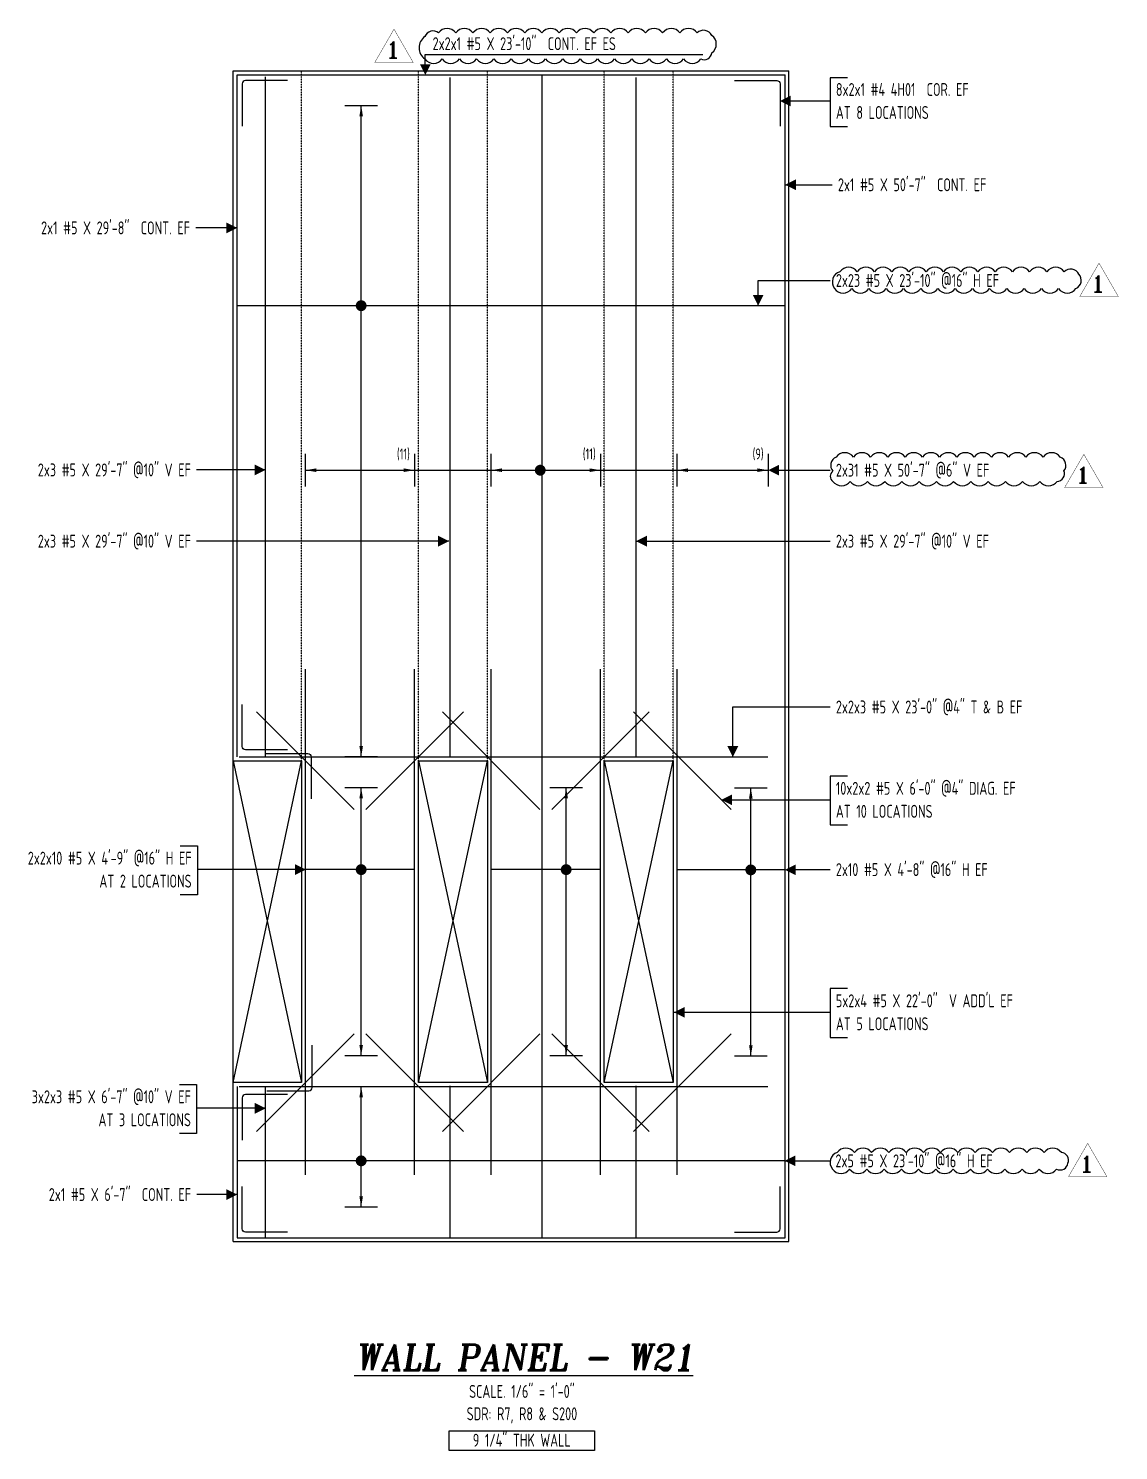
# Model space of a CAD drawing. Header units: inches. Extents: x -3675 to 25720, y -2273 to 5046.
# Drawn here: x 22140 to 22709, y -238 to 504 of the extents above; entities that cross this region are included whole.
import ezdxf
from ezdxf.enums import TextEntityAlignment as Align

# ---------------------------------------------------------------- set-up
doc = ezdxf.new("R2010")
doc.units = ezdxf.units.IN
doc.header["$LTSCALE"] = 0.025
doc.header["$MEASUREMENT"] = 0
doc.linetypes.add('HIDDEN', pattern=[6, 3, -3])
doc.layers.get('0').update_dxf_attribs({"linetype": 'CONTINUOUS'})
for name, color, linetype in [('0-25', 7, 'CONTINUOUS'), ('0-25TEXT', 7, 'CONTINUOUS'), ('0-35', 3, 'CONTINUOUS'), ('0-35TEXT', 3, 'CONTINUOUS'), ('0-50', 10, 'CONTINUOUS'), ('BAR-LBL', 2, 'CONTINUOUS'), ('hidden', 7, 'HIDDEN'), ('INTERMEDIATERANGELAY', 7, 'CONTINUOUS'), ('RANGELAY', 7, 'CONTINUOUS'), ('REBARS', 4, 'CONTINUOUS'), ('REV_1', 150, 'CONTINUOUS')]:
    doc.layers.add(name, color=color, linetype=linetype)
doc.styles.add('AR', font='ARCHQUIK.shx', dxfattribs={"width": 0.8})
doc.styles.add('ROMANT', font='romant')

# ---------------------------------------------------------------- blocks, each defined once
blk = doc.blocks.new('leadrblk')
blk.add_lwpolyline([(0, 0, 0, 1, 0), (1, 0, 1, 1, 0)], format="xyseb")
blk = doc.blocks.new('*U733', base_point=(22284.54, -94.04))
at = {"layer": 'REBARS', "color": 0}
blk.add_lwpolyline([(22284.85, -94.04), (22284.85, 169.96)], dxfattribs=at)
blk = doc.blocks.new('rendmark')
at = {"color": 4}
blk.add_line((0, -3), (0, 3), dxfattribs=at)
blk = doc.blocks.new('rarrow')
at = {"color": 7}
blk.add_solid([(2, -0.33), (2, 0.33), (0, 0)], dxfattribs=at)
blk = doc.blocks.new('*U759', base_point=(22284.83, 273.73))
at = {"layer": 'INTERMEDIATERANGELAY'}
for p, q in [((22341.83, 273.73), (22381.83, 273.73)), ((22438.83, 273.73), (22478.83, 273.73))]:
    blk.add_line(p, q, dxfattribs=at)
at = {"layer": 'RANGELAY'}
for p, q in [((22284.83, 273.73), (22341.83, 273.73)), ((22381.83, 273.73), (22438.83, 273.73)), ((22478.83, 273.73), (22526.45, 273.73))]:
    blk.add_line(p, q, dxfattribs=at)
at = {"layer": 'RANGELAY', "xscale": 2.834645669291339, "yscale": 2.834645669291339}
for name, p in [('rendmark', (22284.83, 273.73)), ('rendmark', (22381.83, 273.73)), ('rendmark', (22478.83, 273.73)), ('rarrow', (22284.83, 273.73)), ('rarrow', (22381.83, 273.73)), ('rarrow', (22478.83, 273.73))]:
    blk.add_blockref(name, p, dxfattribs=at)
at = {"layer": 'RANGELAY', "xscale": 2.834645669291339, "yscale": 2.834645669291339, "rotation": 179.999996929531}
for name, p in [('rendmark', (22341.83, 273.73)), ('rendmark', (22438.83, 273.73)), ('rendmark', (22526.45, 273.73)), ('rarrow', (22341.83, 273.73)), ('rarrow', (22438.83, 273.73)), ('rarrow', (22526.45, 273.73))]:
    blk.add_blockref(name, p, dxfattribs=at)
blk = doc.blocks.new('VPM814180')
at = {"const_width": 1}
blk.add_lwpolyline([(-0.5, 0, 1), (0.5, 0, 1)], format="xyb", close=True, dxfattribs=at)
blk = doc.blocks.new('*U760', base_point=(22408.72, -126.9))
at = {"layer": 'REBARS', "color": 0}
blk.add_lwpolyline([(22408.4, -126.9), (22408.4, 480.1)], dxfattribs=at)
blk = doc.blocks.new('*U832', base_point=(22360.69, 123.77))
at = {"layer": 'REBARS', "color": 0}
blk.add_lwpolyline([(22360.38, 123.77), (22360.38, 478.77)], dxfattribs=at)
blk = doc.blocks.new('*U830', base_point=(22457.74, 123.77))
at = {"layer": 'REBARS', "color": 0}
blk.add_lwpolyline([(22457.43, 123.77), (22457.43, 478.77)], dxfattribs=at)
blk = doc.blocks.new('*U831', base_point=(22264.37, 124.1))
at = {"layer": 'REBARS', "color": 0}
blk.add_lwpolyline([(22264.06, 124.1), (22264.06, 479.1)], dxfattribs=at)
blk = doc.blocks.new('*U598', base_point=(22251.58, 477.35))
at = {"layer": 'REBARS', "color": 0}
blk.add_lwpolyline([(22275.58, 477.1), (22253.58, 477.1, 0.414214), (22251.83, 475.35), (22251.83, 453.35)], format="xyb", dxfattribs=at)
blk = doc.blocks.new('*U743', base_point=(22478.54, -94.04))
at = {"layer": 'REBARS', "color": 0}
blk.add_lwpolyline([(22478.85, -94.04), (22478.85, 169.96)], dxfattribs=at)
blk = doc.blocks.new('*U744', base_point=(22439.11, -94.04))
at = {"layer": 'REBARS', "color": 0}
blk.add_lwpolyline([(22438.8, -94.04), (22438.8, 169.96)], dxfattribs=at)
blk = doc.blocks.new('*U752', base_point=(22381.54, -94.04))
at = {"layer": 'REBARS', "color": 0}
blk.add_lwpolyline([(22381.85, -94.04), (22381.85, 169.96)], dxfattribs=at)
blk = doc.blocks.new('*U753', base_point=(22342.11, -94.04))
at = {"layer": 'REBARS', "color": 0}
blk.add_lwpolyline([(22341.8, -94.04), (22341.8, 169.96)], dxfattribs=at)
blk = doc.blocks.new('*U314', base_point=(22532.14, -126.9))
at = {"layer": 'REBARS', "color": 0}
blk.add_lwpolyline([(22532.45, -126.9), (22532.45, 480.1)], dxfattribs=at)
blk = doc.blocks.new('*U599', base_point=(22530.08, 477.35))
at = {"layer": 'REBARS', "color": 0}
blk.add_lwpolyline([(22506.08, 477.1), (22528.08, 477.1, -0.414213), (22529.83, 475.35), (22529.83, 453.35)], format="xyb", dxfattribs=at)
blk = doc.blocks.new('*U738', base_point=(22249.2, 479.78))
at = {"layer": 'REBARS', "color": 0}
blk.add_lwpolyline([(22249.2, 480.1), (22535.2, 480.1)], dxfattribs=at)
blk = doc.blocks.new('*U600', base_point=(22251.58, -124.15))
at = {"layer": 'REBARS', "color": 0}
blk.add_lwpolyline([(22275.58, -123.9), (22253.58, -123.9, -0.414214), (22251.83, -122.15), (22251.83, -100.15)], format="xyb", dxfattribs=at)
blk = doc.blocks.new('*U601', base_point=(22530.08, -124.15))
at = {"layer": 'REBARS', "color": 0}
blk.add_lwpolyline([(22506.08, -123.9), (22528.08, -123.9, 0.414214), (22529.83, -122.15), (22529.83, -100.15)], format="xyb", dxfattribs=at)
blk = doc.blocks.new('*U739', base_point=(22249.2, -126.59))
at = {"layer": 'REBARS', "color": 0}
blk.add_lwpolyline([(22249.2, -126.91), (22535.2, -126.91)], dxfattribs=at)
blk = doc.blocks.new('*U745', base_point=(22250.2, 123.78))
at = {"layer": 'REBARS', "color": 0}
blk.add_lwpolyline([(22250.2, 124.1), (22526.2, 124.1)], dxfattribs=at)
blk = doc.blocks.new('*U734', base_point=(22310.02, 96.42))
at = {"layer": 'REBARS', "color": 0}
blk.add_lwpolyline([(22310.24, 96.64), (22259.33, 147.55)], dxfattribs=at)
blk = doc.blocks.new('*U754', base_point=(22316.64, 96.42))
at = {"layer": 'REBARS', "color": 0}
blk.add_lwpolyline([(22316.42, 96.64), (22367.33, 147.55)], dxfattribs=at)
blk = doc.blocks.new('*U755', base_point=(22407.02, 96.42))
at = {"layer": 'REBARS', "color": 0}
blk.add_lwpolyline([(22407.24, 96.64), (22356.33, 147.55)], dxfattribs=at)
blk = doc.blocks.new('*U746', base_point=(22413.64, 96.42))
at = {"layer": 'REBARS', "color": 0}
blk.add_lwpolyline([(22413.42, 96.64), (22464.33, 147.55)], dxfattribs=at)
blk = doc.blocks.new('*U747', base_point=(22506.77, 96.42))
at = {"layer": 'REBARS', "color": 0}
blk.add_lwpolyline([(22506.99, 96.64), (22456.08, 147.55)], dxfattribs=at)
blk = doc.blocks.new('*U321', base_point=(22313.94, 124.1))
at = {"layer": 'RANGELAY'}
blk.add_line((22313.94, 124.1), (22313.94, 464.1), dxfattribs=at)
at = {"layer": 'RANGELAY', "xscale": 2.834645669291339, "yscale": 2.834645669291339}
for name, p, rotation in [('rendmark', (22313.94, 464.1), 269.9999968959739), ('rarrow', (22313.94, 464.1), 269.9999968959739), ('rarrow', (22313.94, 124.1), 89.99999996644286), ('rendmark', (22313.94, 124.1), 89.99999996644286)]:
    blk.add_blockref(name, p, dxfattribs=dict(at, rotation=rotation))
blk = doc.blocks.new('VPM814391')
at = {"const_width": 1}
blk.add_lwpolyline([(-0.5, 0, 1), (0.5, 0, 1)], format="xyb", close=True, dxfattribs=at)
blk = doc.blocks.new('*U742', base_point=(22535.1, 359.28))
at = {"layer": 'REBARS', "color": 0}
blk.add_lwpolyline([(22535.1, 359.59), (22249.1, 359.59)], dxfattribs=at)
blk = doc.blocks.new('*U748', base_point=(22250.2, -47.59))
at = {"layer": 'REBARS', "color": 0}
blk.add_lwpolyline([(22250.2, -47.91), (22526.2, -47.9)], dxfattribs=at)
blk = doc.blocks.new('*U735', base_point=(22310.02, -20.23))
at = {"layer": 'REBARS', "color": 0}
blk.add_lwpolyline([(22310.24, -20.45), (22259.33, -71.36)], dxfattribs=at)
blk = doc.blocks.new('*U756', base_point=(22316.64, -20.23))
at = {"layer": 'REBARS', "color": 0}
blk.add_lwpolyline([(22316.42, -20.45), (22367.33, -71.36)], dxfattribs=at)
blk = doc.blocks.new('*U757', base_point=(22407.02, -20.23))
at = {"layer": 'REBARS', "color": 0}
blk.add_lwpolyline([(22407.24, -20.45), (22356.33, -71.36)], dxfattribs=at)
blk = doc.blocks.new('*U749', base_point=(22413.64, -20.23))
at = {"layer": 'REBARS', "color": 0}
blk.add_lwpolyline([(22413.42, -20.45), (22464.33, -71.36)], dxfattribs=at)
blk = doc.blocks.new('*U750', base_point=(22506.77, -20.23))
at = {"layer": 'REBARS', "color": 0}
blk.add_lwpolyline([(22506.99, -20.45), (22456.08, -71.36)], dxfattribs=at)
blk = doc.blocks.new('*U741', base_point=(22264.37, -126.82))
at = {"layer": 'REBARS', "color": 0}
blk.add_lwpolyline([(22264.06, -126.82), (22264.06, -47.82)], dxfattribs=at)
blk = doc.blocks.new('*U322', base_point=(22313.94, -110.9))
at = {"layer": 'RANGELAY'}
blk.add_line((22313.94, -110.9), (22313.94, -47.9), dxfattribs=at)
at = {"layer": 'RANGELAY', "xscale": 2.834645669291339, "yscale": 2.834645669291339}
for name, p, rotation in [('rendmark', (22313.94, -47.9), 269.9999968959753), ('rarrow', (22313.94, -47.9), 269.9999968959753), ('rendmark', (22313.94, -110.9), 89.99999996644432), ('rarrow', (22313.94, -110.9), 89.99999996644432)]:
    blk.add_blockref(name, p, dxfattribs=dict(at, rotation=rotation))
blk = doc.blocks.new('VPM8178F2')
at = {"const_width": 1}
blk.add_lwpolyline([(-0.5, 0, 1), (0.5, 0, 1)], format="xyb", close=True, dxfattribs=at)
blk = doc.blocks.new('*U740', base_point=(22535.1, -87.05))
at = {"layer": 'REBARS', "color": 0}
blk.add_lwpolyline([(22535.1, -86.74), (22249.1, -86.74)], dxfattribs=at)
blk = doc.blocks.new('*U319', base_point=(22313.94, -31.9))
at = {"layer": 'RANGELAY'}
blk.add_line((22313.94, -31.9), (22313.94, 108.1), dxfattribs=at)
at = {"layer": 'RANGELAY', "xscale": 2.834645669291339, "yscale": 2.834645669291339}
for name, p, rotation in [('rendmark', (22313.94, 108.1), 269.9999968959736), ('rarrow', (22313.94, 108.1), 269.9999968959736), ('rarrow', (22313.94, -31.9), 89.99999996644254), ('rendmark', (22313.94, -31.9), 89.99999996644254)]:
    blk.add_blockref(name, p, dxfattribs=dict(at, rotation=rotation))
blk = doc.blocks.new('VPM8181B0')
at = {"const_width": 1}
blk.add_lwpolyline([(-0.5, 0, 1), (0.5, 0, 1)], format="xyb", close=True, dxfattribs=at)
blk = doc.blocks.new('*U815', base_point=(22341.8, 64.95))
at = {"layer": 'REBARS', "color": 0}
blk.add_lwpolyline([(22341.8, 65.26), (22284.8, 65.26)], dxfattribs=at)
blk = doc.blocks.new('*U320', base_point=(22420.95, -31.9))
at = {"layer": 'RANGELAY'}
blk.add_line((22420.95, -31.9), (22420.95, 108.1), dxfattribs=at)
at = {"layer": 'RANGELAY', "xscale": 2.834645669291339, "yscale": 2.834645669291339}
for name, p, rotation in [('rendmark', (22420.95, 108.1), 269.9999968959736), ('rarrow', (22420.95, 108.1), 269.9999968959736), ('rarrow', (22420.95, -31.9), 89.99999996644254), ('rendmark', (22420.95, -31.9), 89.99999996644254)]:
    blk.add_blockref(name, p, dxfattribs=dict(at, rotation=rotation))
blk = doc.blocks.new('VPM855EF0')
at = {"const_width": 1}
blk.add_lwpolyline([(-0.5, 0, 1), (0.5, 0, 1)], format="xyb", close=True, dxfattribs=at)
blk = doc.blocks.new('*U816', base_point=(22438.8, 64.95))
at = {"layer": 'REBARS', "color": 0}
blk.add_lwpolyline([(22438.8, 65.26), (22381.8, 65.26)], dxfattribs=at)
blk = doc.blocks.new('*U758', base_point=(22360.69, -126.58))
at = {"layer": 'REBARS', "color": 0}
blk.add_lwpolyline([(22360.38, -126.58), (22360.38, -47.58)], dxfattribs=at)
blk = doc.blocks.new('*U751', base_point=(22457.74, -126.58))
at = {"layer": 'REBARS', "color": 0}
blk.add_lwpolyline([(22457.43, -126.58), (22457.43, -47.58)], dxfattribs=at)
blk = doc.blocks.new('*U315', base_point=(22249.51, 124.1))
at = {"layer": 'REBARS', "color": 0}
blk.add_lwpolyline([(22249.2, 124.1), (22249.2, 480.1)], dxfattribs=at)
blk = doc.blocks.new('*U316', base_point=(22248.89, -47.91))
at = {"layer": 'REBARS', "color": 0}
blk.add_lwpolyline([(22249.2, -47.91), (22249.2, -126.9)], dxfattribs=at)
blk = doc.blocks.new('*U602', base_point=(22251.58, 127.5))
at = {"layer": 'REBARS', "color": 0}
blk.add_lwpolyline([(22275.58, 127.75), (22253.58, 127.75, -0.414214), (22251.83, 129.5), (22251.83, 151.5)], format="xyb", dxfattribs=at)
blk = doc.blocks.new('*U736', base_point=(22288.08, 126.13))
at = {"layer": 'REBARS', "color": 0}
blk.add_lwpolyline([(22264.08, 125.88), (22286.08, 125.88, -0.414213), (22287.83, 124.13), (22287.83, 102.13)], format="xyb", dxfattribs=at)
blk = doc.blocks.new('*U603', base_point=(22251.58, -51.88))
at = {"layer": 'REBARS', "color": 0}
blk.add_lwpolyline([(22275.58, -52.13), (22253.58, -52.13, 0.414214), (22251.83, -53.88), (22251.83, -75.88)], format="xyb", dxfattribs=at)
blk = doc.blocks.new('*U737', base_point=(22288.65, -50.44))
at = {"layer": 'REBARS', "color": 0}
blk.add_lwpolyline([(22264.65, -50.19), (22286.65, -50.19, 0.414214), (22288.4, -48.44), (22288.4, -26.44)], format="xyb", dxfattribs=at)
blk = doc.blocks.new('Rev_Tri (48)')
at = {"const_width": 0.128}
blk.add_lwpolyline([(6.69, 11.58), (13.37, 0), (0, 0)], close=True, dxfattribs=at)
at = {"color": 1, "style": 'ROMANT'}
blk.add_attdef('R', (3.93, 1.52, -0.03), '', height=5.75, dxfattribs=at)
blk = doc.blocks.new('*U817', base_point=(22420.95, -31.9))
at = {"layer": 'RANGELAY'}
blk.add_line((22420.95, -31.9), (22420.95, 108.1), dxfattribs=at)
at = {"layer": 'RANGELAY', "xscale": 2.834645669291339, "yscale": 2.834645669291339, "zscale": 2.834645669291339}
for name, p, rotation in [('rendmark', (22420.95, 108.1), 269.9999968959736), ('rarrow', (22420.95, 108.1), 269.9999968959736), ('rarrow', (22420.95, -31.9), 89.99999996644254), ('rendmark', (22420.95, -31.9), 89.99999996644254)]:
    blk.add_blockref(name, p, dxfattribs=dict(at, rotation=rotation))
blk = doc.blocks.new('VPM9165C0')
at = {"const_width": 1}
blk.add_lwpolyline([(-0.5, 0, 1), (0.5, 0, 1)], format="xyb", close=True, dxfattribs=at)
blk = doc.blocks.new('*U821', base_point=(22535.17, 64.81))
at = {"layer": 'REBARS', "color": 0}
blk.add_lwpolyline([(22535.17, 65.13), (22479.17, 65.13)], dxfattribs=at)

msp = doc.modelspace()

# ---------------------------------------------------------------- linework, layer by layer
at = {"layer": '0-25TEXT'}
for points in [[(22347.38799, 482.09507), (22347.38799, 490.7725), (22492.24686, 490.7725)], [(22567.71822, 478.53), (22558.71916, 478.53), (22558.71916, 453.03268), (22567.71822, 453.03268)], [(22567.71822, 478.53), (22558.71916, 478.53), (22558.71916, 453.03268), (22567.71822, 453.03268)], [(22532.57635, 466.42059), (22558.71916, 466.42059)], [(22535.20175, 422.70259), (22559.78511, 422.70259)], [(22249.20156, 400.19638), (22227.58124, 400.19638)], [(22521.15189, 359.5925), (22521.15189, 372.74362), (22558.71916, 372.74362)], [(22264.05629, 273.8686), (22228.06448, 273.8686)], [(22529.2017, 273.73075), (22558.71916, 273.73075)], [(22359.75104, 236.68445), (22228.06448, 236.68445)], [(22457.42865, 236.68445), (22558.71916, 236.68445)], [(22507.93857, 124.09507), (22507.93857, 150.14495), (22558.71916, 150.14495)], [(22567.71822, 114.06346), (22558.71916, 114.06346), (22558.71916, 88.56613), (22567.71822, 88.56613)], [(22501.93755, 101.68976), (22558.71916, 101.68976)], [(22219.43619, 77.63797), (22228.43524, 77.63797), (22228.43524, 52.14065), (22219.43619, 52.14065)], [(22285.07261, 65.26427), (22228.43524, 65.26427)], [(22535.91635, 65.26429), (22558.71916, 65.26429)], [(22567.71822, 3.18227), (22558.71916, 3.18227), (22558.71916, -22.31506), (22567.71822, -22.31506)], [(22477.22977, -9.19143), (22558.71916, -9.19143)], [(22219.06542, -46.93091), (22228.06448, -46.93091), (22228.06448, -72.42823), (22219.06542, -72.42823)], [(22264.05653, -59.30461), (22228.06448, -59.30461)], [(22534.99583, -86.73577), (22558.50975, -86.73577)], [(22249.20176, -104.31786), (22228.16167, -104.31786)]]:
    msp.add_lwpolyline(points, dxfattribs=at)
at = {"layer": '0-35'}
for p, q in [((22247.2017, -128.90493), (22247.2017, 482.09507)), ((22247.2017, 482.09507), (22537.2017, 482.09507)), ((22537.2017, -128.90493), (22537.2017, 482.09507)), ((22247.2017, 122.09507), (22282.8267, 122.09507)), ((22247.2017, -45.90493), (22247.2017, 122.09507)), ((22282.8267, 122.09507), (22282.8267, -45.90493)), ((22282.8267, -45.90493), (22247.2017, -45.90493)), ((22247.2017, -128.90493), (22537.2017, -128.90493))]:
    msp.add_line(p, q, dxfattribs=at)
for points in [[(22343.8267, 122.09507), (22379.8267, 122.09507), (22379.8267, -45.90493), (22343.8267, -45.90493)], [(22440.8267, 122.09507), (22476.8267, 122.09507), (22476.8267, -45.90493), (22440.8267, -45.90493)]]:
    msp.add_lwpolyline(points, close=True, dxfattribs=at)
at = {"layer": '0-50'}
for p, q in [((22247.2017, -45.90493), (22282.8267, 122.09507)), ((22247.2017, 122.09507), (22282.8267, -45.90493)), ((22343.8267, 122.09507), (22379.8267, -45.90493)), ((22343.8267, -45.90493), (22379.8267, 122.09507)), ((22440.8267, 122.09507), (22476.8267, -45.90493)), ((22440.8267, -45.90493), (22476.8267, 122.09507))]:
    msp.add_line(p, q, dxfattribs=at)
msp.add_lwpolyline([(22359.91898, -227.57679), (22435.80583, -227.57679), (22435.80583, -237.93316), (22359.91898, -237.93316)], close=True, dxfattribs=at)
at = {"layer": 'hidden'}
for p, q in [((22282.8267, 122.09507), (22282.8267, 482.09507)), ((22282.8267, 122.09507), (22282.8267, 482.09507)), ((22343.8267, 122.09507), (22343.8267, 482.09507)), ((22343.8267, 122.09507), (22343.8267, 482.09507)), ((22379.8267, 122.09507), (22379.8267, 482.09507)), ((22379.8267, 122.09507), (22379.8267, 482.09507)), ((22440.8267, 122.09507), (22440.8267, 482.09507)), ((22440.8267, 122.09507), (22440.8267, 482.09507)), ((22476.8267, 122.09507), (22476.8267, 482.09507)), ((22476.8267, 122.09507), (22476.8267, 482.09507))]:
    msp.add_line(p, q, dxfattribs=at)
at = {"layer": 'REV_1'}
for points in [[(22347.22627, 488.34739, 0.52056705), (22356.22627, 488.34739, 0.52056705), (22365.22627, 488.34739, 0.52056705), (22374.22627, 488.34739, 0.52056705), (22383.22627, 488.34739, 0.52056705), (22392.22627, 488.34739, 0.52056705), (22401.22627, 488.34739, 0.52056705), (22410.22627, 488.34739, 0.52056705), (22419.22627, 488.34739, 0.52056705), (22428.22627, 488.34739, 0.52056705), (22437.22627, 488.34739, 0.52056705), (22446.22627, 488.34739, 0.52056705), (22455.22627, 488.34739, 0.52056705), (22464.22627, 488.34739, 0.52056705), (22473.22627, 488.34739, 0.52056705), (22482.22627, 488.34739, 0.52056705), (22491.22627, 488.34739, 0.52056705), (22496.96702, 491.60664, 0.52056705), (22496.96702, 500.60664, 0.52056705), (22489.30552, 501.94514, 0.52056705), (22480.30552, 501.94514, 0.52056705), (22471.30552, 501.94514, 0.52056705), (22462.30552, 501.94514, 0.52056705), (22453.30552, 501.94514, 0.52056705), (22444.30552, 501.94514, 0.52056705), (22435.30552, 501.94514, 0.52056705), (22426.30552, 501.94514, 0.52056705), (22417.30552, 501.94514, 0.52056705), (22408.30552, 501.94514, 0.52056705), (22399.30552, 501.94514, 0.52056705), (22390.30552, 501.94514, 0.52056705), (22381.30552, 501.94514, 0.52056705), (22372.30552, 501.94514, 0.52056705), (22363.30552, 501.94514, 0.52056705), (22354.30552, 501.94514, 0.52056705), (22347.22627, 500.02439, 0.52056705)], [(22560.98166, 368.55378, 0.52056705), (22569.98166, 368.55378, 0.52056705), (22578.98166, 368.55378, 0.52056705), (22587.98166, 368.55378, 0.52056705), (22596.98166, 368.55378, 0.52056705), (22605.98166, 368.55378, 0.52056705), (22614.98166, 368.55378, 0.52056705), (22623.98166, 368.55378, 0.52056705), (22632.98166, 368.55378, 0.52056705), (22641.98166, 368.55378, 0.52056705), (22650.98166, 368.55378, 0.52056705), (22659.98166, 368.55378, 0.52056705), (22668.98166, 368.55378, 0.52056705), (22677.98166, 368.55378, 0.52056705), (22686.98166, 368.55378, 0.52056705), (22688.53584, 375.9996, 0.52056705), (22680.86781, 377.33157, 0.52056705), (22671.86781, 377.33157, 0.52056705), (22662.86781, 377.33157, 0.52056705), (22653.86781, 377.33157, 0.52056705), (22644.86781, 377.33157, 0.52056705), (22635.86781, 377.33157, 0.52056705), (22626.86781, 377.33157, 0.52056705), (22617.86781, 377.33157, 0.52056705), (22608.86781, 377.33157, 0.52056705), (22599.86781, 377.33157, 0.52056705), (22590.86781, 377.33157, 0.52056705), (22581.86781, 377.33157, 0.52056705), (22572.86781, 377.33157, 0.52056705), (22563.86781, 377.33157, 0.52056705)], [(22560.18719, 267.90606, 0.52056705), (22569.18719, 267.90606, 0.52056705), (22578.18719, 267.90606, 0.52056705), (22587.18719, 267.90606, 0.52056705), (22596.18719, 267.90606, 0.52056705), (22605.18719, 267.90606, 0.52056705), (22614.18719, 267.90606, 0.52056705), (22623.18719, 267.90606, 0.52056705), (22632.18719, 267.90606, 0.52056705), (22641.18719, 267.90606, 0.52056705), (22650.18719, 267.90606, 0.52056705), (22659.18719, 267.90606, 0.52056705), (22668.18719, 267.90606, 0.52056705), (22677.18719, 267.90606, 0.52056705), (22680.71401, 273.37925, 0.52056705), (22678.86746, 280.53269, 0.52056705), (22669.86746, 280.53269, 0.52056705), (22660.86746, 280.53269, 0.52056705), (22651.86746, 280.53269, 0.52056705), (22642.86746, 280.53269, 0.52056705), (22633.86746, 280.53269, 0.52056705), (22624.86746, 280.53269, 0.52056705), (22615.86746, 280.53269, 0.52056705), (22606.86746, 280.53269, 0.52056705), (22597.86746, 280.53269, 0.52056705), (22588.86746, 280.53269, 0.52056705), (22579.86746, 280.53269, 0.52056705), (22570.86746, 280.53269, 0.52056705), (22561.86746, 280.53269, 0.52056705), (22560.18719, 273.21295, 0.52056705)], [(22559.90735, -91.02046, 0.52056705), (22568.90735, -91.02046, 0.52056705), (22577.90735, -91.02046, 0.52056705), (22586.90735, -91.02046, 0.52056705), (22595.90735, -91.02046, 0.52056705), (22604.90735, -91.02046, 0.52056705), (22613.90735, -91.02046, 0.52056705), (22622.90735, -91.02046, 0.52056705), (22631.90735, -91.02046, 0.52056705), (22640.90735, -91.02046, 0.52056705), (22649.90735, -91.02046, 0.52056705), (22658.90735, -91.02046, 0.52056705), (22667.90735, -91.02046, 0.52056705), (22676.90735, -91.02046, 0.52056705), (22682.84665, -87.95977, 0.52056705), (22679.39936, -82.40706, 0.52056705), (22670.39936, -82.40706, 0.52056705), (22661.39936, -82.40706, 0.52056705), (22652.39936, -82.40706, 0.52056705), (22643.39936, -82.40706, 0.52056705), (22634.39936, -82.40706, 0.52056705), (22625.39936, -82.40706, 0.52056705), (22616.39936, -82.40706, 0.52056705), (22607.39936, -82.40706, 0.52056705), (22598.39936, -82.40706, 0.52056705), (22589.39936, -82.40706, 0.52056705), (22580.39936, -82.40706, 0.52056705), (22571.39936, -82.40706, 0.52056705), (22562.39936, -82.40706, 0.52056705)]]:
    msp.add_lwpolyline(points, format="xyb", close=True, dxfattribs=at)

# ---------------------------------------------------------------- block references
at = {"layer": '0-25', "xscale": 1.5, "yscale": 1.5, "zscale": 1.5}
for p in [(22321.04852, 486.54293, -0.15), (22689.04268, 364.43979, -0.15), (22681.11822, 264.64586, -0.15), (22683.12907, -94.96879, -0.15)]:
    msp.add_blockref('Rev_Tri (48)', p, dxfattribs=at).add_auto_attribs({'R': '1'})
at = {"layer": '0-25TEXT'}
for name, p, xscale, yscale, rotation in [('leadrblk', (22347.41385, 480.01231), 5.623937007874017, 2.250708661417324, 90.00000153523449), ('leadrblk', (22249.20156, 400.19638), 5.623937007874017, 2.250708661417324, 180.000003070469), ('leadrblk', (22521.15189, 359.5925), -5.623937007874017, 2.250708661417324, 269.9999953942965), ('VPM814391', (22313.94495, 359.59251), 2.834645669291338, 2.834645669291338, 269.9999999664429), ('leadrblk', (22507.93857, 124.09507), 5.623937007874017, 2.250708661417324, 90.00000153523449), ('leadrblk', (22285.07261, 65.26427), 5.623937007874017, 2.250708661417324, 180.000003070469), ('VPM8181B0', (22313.94495, 65.26423), 2.834645669291338, 2.834645669291338, 269.9999999664429), ('VPM855EF0', (22420.94566, 65.26423), 2.834645669291338, 2.834645669291338, 269.9999999664429), ('VPM9165C0', (22517.32066, 65.12725), 2.834645669291338, 2.834645669291338, 269.9999999664429), ('leadrblk', (22264.05653, -59.30461), 5.623937007874017, 2.250708661417324, 180.000003070469), ('VPM8178F2', (22313.94495, -86.73577), 2.834645669291338, 2.834645669291338, 269.9999999664429), ('leadrblk', (22249.20176, -104.31786), 5.623937007874017, 2.250708661417324, 180.000003070469)]:
    msp.add_blockref(name, p, dxfattribs=dict(at, xscale=xscale, yscale=yscale, rotation=rotation))
for name, p, xscale, yscale in [('leadrblk', (22532.57635, 466.42059), 5.623937007874017, 2.250708661417324), ('leadrblk', (22535.20175, 422.70259), 5.623937007874017, 2.250708661417324), ('leadrblk', (22264.05629, 273.8686), -5.623937007874017, 2.250708661417324), ('VPM814180', (22407.40437, 273.73075), 2.834645669291338, 2.834645669291338), ('leadrblk', (22526.4517, 273.73075), 5.623937007874017, 2.250708661417324), ('leadrblk', (22359.75104, 236.68445), -5.623937007874017, 2.250708661417324), ('leadrblk', (22457.42865, 236.68445), 5.623937007874017, 2.250708661417324), ('leadrblk', (22501.93755, 101.68976), 5.623937007874017, 2.250708661417324), ('leadrblk', (22535.17363, 65.12731), 5.623937007874017, 2.250708661417324), ('leadrblk', (22477.22977, -9.19143), 5.623937007874017, 2.250708661417324), ('leadrblk', (22534.99583, -86.73577), 5.623937007874017, 2.250708661417324)]:
    msp.add_blockref(name, p, dxfattribs=dict(at, xscale=xscale, yscale=yscale))
at = {"layer": 'RANGELAY'}
for name, p in [('*U321', (22313.94495, 124.09519)), ('*U759', (22284.8267, 273.73075)), ('*U319', (22313.94495, -31.90493)), ('*U320', (22420.94566, -31.90493)), ('*U817', (22517.32066, -32.04191)), ('*U322', (22313.94495, -110.90493))]:
    msp.add_blockref(name, p, dxfattribs=at)
at = {"layer": 'REBARS', "color": 4}
for name, p in [('*U315', (22249.51397, 124.09507)), ('*U738', (22249.2017, 479.78257)), ('*U598', (22251.57707, 477.34515)), ('*U831', (22264.36875, 124.0952)), ('*U832', (22360.68842, 123.76997)), ('*U760', (22408.71676, -126.90493)), ('*U830', (22457.74111, 123.76997)), ('*U599', (22532.82634, 477.34515)), ('*U314', (22534.88944, -126.90493)), ('*U742', (22535.10085, 359.28001)), ('*U733', (22284.54233, -94.03609)), ('*U753', (22342.11108, -94.03609)), ('*U752', (22381.54233, -94.03609)), ('*U744', (22439.11108, -94.03609)), ('*U743', (22478.54233, -94.03609)), ('*U602', (22251.57707, 127.49799)), ('*U734', (22310.01711, 96.41826)), ('*U754', (22316.6363, 96.41826)), ('*U755', (22407.01711, 96.41826)), ('*U746', (22413.6363, 96.41826)), ('*U747', (22506.76711, 96.41826)), ('*U745', (22250.20176, 123.78271)), ('*U736', (22288.0767, 126.12988)), ('*U815', (22341.79863, 64.95179)), ('*U816', (22438.79863, 64.95179)), ('*U821', (22535.17363, 64.81481)), ('*U735', (22310.01711, -20.22812)), ('*U756', (22316.6363, -20.22812)), ('*U757', (22407.01711, -20.22812)), ('*U749', (22413.6363, -20.22812)), ('*U750', (22506.76711, -20.22812)), ('*U737', (22288.65092, -50.4387)), ('*U316', (22248.88926, -47.90506)), ('*U748', (22250.20176, -47.59256)), ('*U741', (22264.36901, -126.81516)), ('*U758', (22360.68869, -126.5798)), ('*U751', (22457.74138, -126.57983)), ('*U603', (22251.57707, -51.88144)), ('*U740', (22535.10085, -87.04827)), ('*U600', (22251.57707, -124.15493)), ('*U601', (22532.82634, -124.15493)), ('*U739', (22249.2017, -126.59243))]:
    msp.add_blockref(name, p, dxfattribs=at)

# ---------------------------------------------------------------- texts
at = {"color": 7, "linetype": 'Continuous', "style": 'ROMANT', "oblique": 9, "width": 0.95}
msp.add_text('%%UWALL PANEL - W21', height=13.5, dxfattribs=at).set_placement((22399.23428, -196.00489), align=Align.CENTER)
at = {"layer": '0-25TEXT', "style": 'AR', "width": 0.8}
for s, p in [(' (11) ', (22341.8267, 279.40004)), (' (11) ', (22438.8267, 279.40004)), (' (9) ', (22526.4517, 279.40004))]:
    msp.add_text(s, height=5.669291, dxfattribs=at).set_placement(p, align=Align.RIGHT)
at = {"layer": '0-35TEXT', "style": 'AR', "width": 0.8}
for s, p in [('AT 8 LOCATIONS', (22561.71885, 457.04658)), ('AT 10 LOCATIONS', (22561.71885, 92.31574)), ('AT 5 LOCATIONS', (22561.71885, -18.56545))]:
    msp.add_text(s, height=6.7498312, dxfattribs=at).set_placement(p)
for s, p in [('AT 2 LOCATIONS', (22225.43556, 55.89026)), ('AT 3 LOCATIONS', (22225.06479, -68.67863))]:
    msp.add_text(s, height=6.7498312, dxfattribs=at).set_placement(p, align=Align.RIGHT)
for s, p in [('SCALE. 1/6" = 1\'-0"', (22397.86241, -210.45178)), ('SDR: R7, R8 & S200', (22397.86241, -222.11998)), ('9 1/4" THK WALL', (22397.78549, -235.908))]:
    msp.add_text(s, height=6.7498312, dxfattribs=at).set_placement(p, align=Align.CENTER)
at = {"layer": 'BAR-LBL', "style": 'AR', "width": 0.8}
for s, p in [('2x2x1 #5 X 23\'-10"  CONT. EF ES', (22351.21547, 492.96185)), ('8x2x1 #4 4H01  COR. EF', (22561.71885, 469.04532)), ('2x1 #5 X 50\'-7"  CONT. EF', (22562.7848, 419.32795)), ('2x23 #5 X 23\'-10" @16" H EF', (22561.71885, 369.36897)), ('2x31 #5 X 50\'-7" @6" V EF', (22561.71885, 270.35611)), ('2x3 #5 X 29\'-7" @10" V EF', (22561.71885, 233.3098)), ('2x2x3 #5 X 23\'-0" @4" T & B EF', (22561.71885, 146.7703)), ('10x2x2 #5 X 6\'-0" @4" DIAG. EF', (22561.71885, 104.31448)), ('2x10 #5 X 4\'-8" @16" H EF', (22561.71885, 61.88965)), ('5x2x4 #5 X 22\'-0"  V ADD\'L EF', (22561.71885, -6.56671)), ('2x5 #5 X 23\'-10" @16" H EF', (22561.50943, -90.11042))]:
    msp.add_text(s, height=6.7492913, dxfattribs=at).set_placement(p)
for s, p in [('2x1 #5 X 29\'-8"  CONT. EF', (22224.58155, 396.82174)), ('2x3 #5 X 29\'-7" @10" V EF', (22225.0648, 270.49395)), ('2x3 #5 X 29\'-7" @10" V EF', (22225.06479, 233.30981)), ('2x2x10 #5 X 4\'-9" @16" H EF', (22225.43556, 67.889)), ('3x2x3 #5 X 6\'-7" @10" V EF', (22225.06479, -56.67989)), ('2x1 #5 X 6\'-7"  CONT. EF', (22225.16198, -107.69251))]:
    msp.add_text(s, height=6.7492913, dxfattribs=at).set_placement(p, align=Align.RIGHT)

doc.saveas('drawing.dxf')
